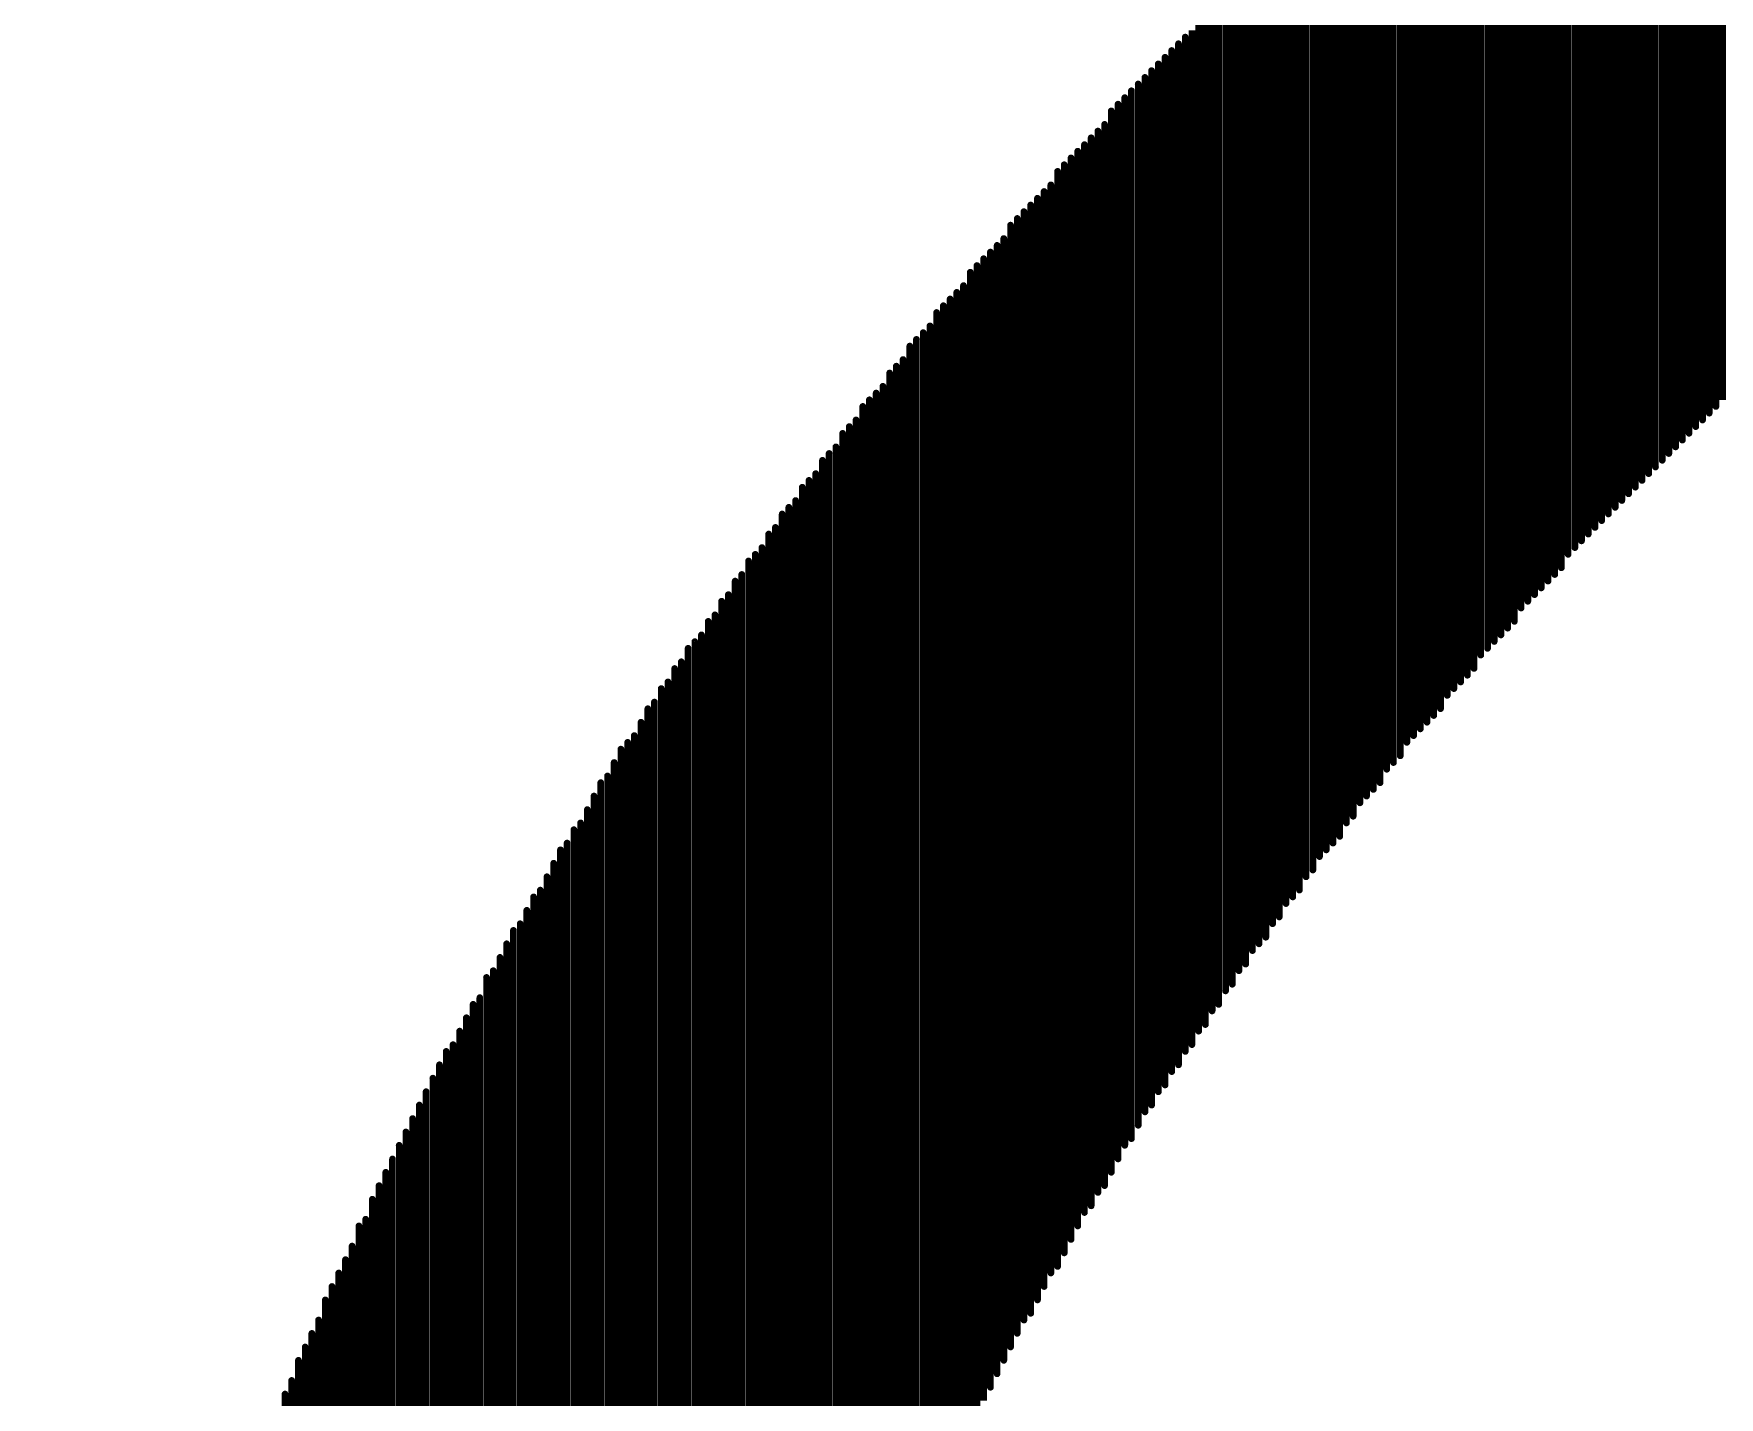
# Model space of a CAD drawing. Header units: inches. Extents: x -21 to 344, y -3 to 240.
# Drawn here: x 1.747 to 2.943, y 34.795 to 35.763 of the extents above; entities that cross this region are included whole.
import ezdxf

# ---------------------------------------------------------------- set-up
doc = ezdxf.new("R2010")
doc.units = ezdxf.units.IN
doc.layers.add('Top Overlay', color=2, linetype='Continuous')

# ---------------------------------------------------------------- blocks, each defined once
blk = doc.blocks.new('CMI_9605IC_0580T_126')
at = {"layer": 'Top Overlay'}
blk.add_lwpolyline([(5, 0, 0.2, 0.2, 1), (-5, 0, 0.2, 0.2, 1)], format="xyseb", close=True, dxfattribs=at)

msp = doc.modelspace()

# ---------------------------------------------------------------- linework, layer by layer
at = {"layer": 'Top Overlay'}
for points in [[(2.9264, 35.4839, 0.00477, 0.00477, 0), (2.9264, 36.0418, 0.00477, 0.00477, 0)], [(2.9312, 35.4886, 0.00477, 0.00477, 0), (2.9312, 36.0418, 0.00477, 0.00477, 0)], [(2.936, 35.4934, 0.00477, 0.00477, 0), (2.936, 36.0418, 0.00477, 0.00477, 0)], [(2.9407, 35.4982, 0.00477, 0.00477, 0), (2.9407, 36.0418, 0.00477, 0.00477, 0)], [(2.9455, 35.5029, 0.00477, 0.00477, 0), (2.9455, 36.0418, 0.00477, 0.00477, 0)], [(2.8692, 35.4266, 0.00477, 0.00477, 0), (2.8692, 36.0275, 0.00477, 0.00477, 0)], [(2.874, 35.4314, 0.00477, 0.00477, 0), (2.874, 36.0275, 0.00477, 0.00477, 0)], [(2.8787, 35.4362, 0.00477, 0.00477, 0), (2.8787, 36.0275, 0.00477, 0.00477, 0)], [(2.8835, 35.4409, 0.00477, 0.00477, 0), (2.8835, 36.0323, 0.00477, 0.00477, 0)], [(2.8883, 35.4457, 0.00477, 0.00477, 0), (2.8883, 36.0323, 0.00477, 0.00477, 0)], [(2.893, 35.4505, 0.00477, 0.00477, 0), (2.893, 36.0323, 0.00477, 0.00477, 0)], [(2.8978, 35.4552, 0.00477, 0.00477, 0), (2.8978, 36.0323, 0.00477, 0.00477, 0)], [(2.9026, 35.46, 0.00477, 0.00477, 0), (2.9026, 36.037, 0.00477, 0.00477, 0)], [(2.9073, 35.4648, 0.00477, 0.00477, 0), (2.9073, 36.037, 0.00477, 0.00477, 0)], [(2.9121, 35.4695, 0.00477, 0.00477, 0), (2.9121, 36.037, 0.00477, 0.00477, 0)], [(2.9169, 35.4743, 0.00477, 0.00477, 0), (2.9169, 36.037, 0.00477, 0.00477, 0)], [(2.9216, 35.4791, 0.00477, 0.00477, 0), (2.9216, 36.037, 0.00477, 0.00477, 0)], [(2.8501, 35.4076, 0.00477, 0.00477, 0), (2.8501, 36.018, 0.00477, 0.00477, 0)], [(2.8549, 35.4123, 0.00477, 0.00477, 0), (2.8549, 36.018, 0.00477, 0.00477, 0)], [(2.8596, 35.4171, 0.00477, 0.00477, 0), (2.8596, 36.0227, 0.00477, 0.00477, 0)], [(2.8644, 35.4219, 0.00477, 0.00477, 0), (2.8644, 36.0227, 0.00477, 0.00477, 0)], [(2.8263, 35.3789, 0.00477, 0.00477, 0), (2.8263, 36.0037, 0.00477, 0.00477, 0)], [(2.831, 35.3837, 0.00477, 0.00477, 0), (2.831, 36.0037, 0.00477, 0.00477, 0)], [(2.8358, 35.3932, 0.00477, 0.00477, 0), (2.8358, 36.0084, 0.00477, 0.00477, 0)], [(2.8406, 35.398, 0.00477, 0.00477, 0), (2.8406, 36.0132, 0.00477, 0.00477, 0)], [(2.8453, 35.4028, 0.00477, 0.00477, 0), (2.8453, 36.0132, 0.00477, 0.00477, 0)], [(2.8167, 35.3694, 0.00477, 0.00477, 0), (2.8167, 35.9941, 0.00477, 0.00477, 0)], [(2.8215, 35.3742, 0.00477, 0.00477, 0), (2.8215, 35.9989, 0.00477, 0.00477, 0)], [(2.7977, 35.3456, 0.00477, 0.00477, 0), (2.7977, 35.9798, 0.00477, 0.00477, 0)], [(2.8024, 35.3551, 0.00477, 0.00477, 0), (2.8024, 35.9846, 0.00477, 0.00477, 0)], [(2.8072, 35.3599, 0.00477, 0.00477, 0), (2.8072, 35.9894, 0.00477, 0.00477, 0)], [(2.812, 35.3646, 0.00477, 0.00477, 0), (2.812, 35.9894, 0.00477, 0.00477, 0)], [(2.7833, 35.3313, 0.00477, 0.00477, 0), (2.7833, 35.9703, 0.00477, 0.00477, 0)], [(2.7881, 35.336, 0.00477, 0.00477, 0), (2.7881, 35.9703, 0.00477, 0.00477, 0)], [(2.7929, 35.3408, 0.00477, 0.00477, 0), (2.7929, 35.975, 0.00477, 0.00477, 0)], [(2.769, 35.3122, 0.00477, 0.00477, 0), (2.769, 35.956, 0.00477, 0.00477, 0)], [(2.7738, 35.3217, 0.00477, 0.00477, 0), (2.7738, 35.9607, 0.00477, 0.00477, 0)], [(2.7786, 35.3265, 0.00477, 0.00477, 0), (2.7786, 35.9655, 0.00477, 0.00477, 0)], [(2.7595, 35.3026, 0.00477, 0.00477, 0), (2.7595, 35.9464, 0.00477, 0.00477, 0)], [(2.7643, 35.3074, 0.00477, 0.00477, 0), (2.7643, 35.9512, 0.00477, 0.00477, 0)], [(2.7404, 35.2788, 0.00477, 0.00477, 0), (2.7404, 35.9321, 0.00477, 0.00477, 0)], [(2.7452, 35.2836, 0.00477, 0.00477, 0), (2.7452, 35.9369, 0.00477, 0.00477, 0)], [(2.75, 35.2931, 0.00477, 0.00477, 0), (2.75, 35.9369, 0.00477, 0.00477, 0)], [(2.7547, 35.2979, 0.00477, 0.00477, 0), (2.7547, 35.9417, 0.00477, 0.00477, 0)], [(2.7309, 35.2693, 0.00477, 0.00477, 0), (2.7309, 35.9226, 0.00477, 0.00477, 0)], [(2.7357, 35.274, 0.00477, 0.00477, 0), (2.7357, 35.9274, 0.00477, 0.00477, 0)], [(2.7166, 35.2502, 0.00477, 0.00477, 0), (2.7166, 35.9083, 0.00477, 0.00477, 0)], [(2.7214, 35.2597, 0.00477, 0.00477, 0), (2.7214, 35.9131, 0.00477, 0.00477, 0)], [(2.7261, 35.2645, 0.00477, 0.00477, 0), (2.7261, 35.9178, 0.00477, 0.00477, 0)], [(2.7023, 35.2311, 0.00477, 0.00477, 0), (2.7023, 35.8987, 0.00477, 0.00477, 0)], [(2.707, 35.2406, 0.00477, 0.00477, 0), (2.707, 35.8987, 0.00477, 0.00477, 0)], [(2.7118, 35.2454, 0.00477, 0.00477, 0), (2.7118, 35.9035, 0.00477, 0.00477, 0)], [(2.688, 35.2168, 0.00477, 0.00477, 0), (2.688, 35.8844, 0.00477, 0.00477, 0)], [(2.6927, 35.2216, 0.00477, 0.00477, 0), (2.6927, 35.8892, 0.00477, 0.00477, 0)], [(2.6975, 35.2263, 0.00477, 0.00477, 0), (2.6975, 35.894, 0.00477, 0.00477, 0)], [(2.6784, 35.2025, 0.00477, 0.00477, 0), (2.6784, 35.8749, 0.00477, 0.00477, 0)], [(2.6832, 35.2073, 0.00477, 0.00477, 0), (2.6832, 35.8797, 0.00477, 0.00477, 0)], [(2.6641, 35.1834, 0.00477, 0.00477, 0), (2.6641, 35.8606, 0.00477, 0.00477, 0)], [(2.6689, 35.1882, 0.00477, 0.00477, 0), (2.6689, 35.8654, 0.00477, 0.00477, 0)], [(2.6737, 35.193, 0.00477, 0.00477, 0), (2.6737, 35.8701, 0.00477, 0.00477, 0)], [(2.6546, 35.1691, 0.00477, 0.00477, 0), (2.6546, 35.8511, 0.00477, 0.00477, 0)], [(2.6594, 35.1786, 0.00477, 0.00477, 0), (2.6594, 35.8558, 0.00477, 0.00477, 0)], [(2.6403, 35.15, 0.00477, 0.00477, 0), (2.6403, 35.8368, 0.00477, 0.00477, 0)], [(2.645, 35.1548, 0.00477, 0.00477, 0), (2.645, 35.8415, 0.00477, 0.00477, 0)], [(2.6498, 35.1643, 0.00477, 0.00477, 0), (2.6498, 35.8463, 0.00477, 0.00477, 0)], [(2.626, 35.131, 0.00477, 0.00477, 0), (2.626, 35.8224, 0.00477, 0.00477, 0)], [(2.6307, 35.1357, 0.00477, 0.00477, 0), (2.6307, 35.8272, 0.00477, 0.00477, 0)], [(2.6355, 35.1453, 0.00477, 0.00477, 0), (2.6355, 35.832, 0.00477, 0.00477, 0)], [(2.6164, 35.1167, 0.00477, 0.00477, 0), (2.6164, 35.8129, 0.00477, 0.00477, 0)], [(2.6212, 35.1214, 0.00477, 0.00477, 0), (2.6212, 35.8177, 0.00477, 0.00477, 0)], [(2.6021, 35.0976, 0.00477, 0.00477, 0), (2.6021, 35.7986, 0.00477, 0.00477, 0)], [(2.6069, 35.1023, 0.00477, 0.00477, 0), (2.6069, 35.8034, 0.00477, 0.00477, 0)], [(2.6117, 35.1119, 0.00477, 0.00477, 0), (2.6117, 35.8081, 0.00477, 0.00477, 0)], [(2.5926, 35.0833, 0.00477, 0.00477, 0), (2.5926, 35.7891, 0.00477, 0.00477, 0)], [(2.5974, 35.088, 0.00477, 0.00477, 0), (2.5974, 35.7938, 0.00477, 0.00477, 0)], [(2.5783, 35.0594, 0.00477, 0.00477, 0), (2.5783, 35.7748, 0.00477, 0.00477, 0)], [(2.5831, 35.069, 0.00477, 0.00477, 0), (2.5831, 35.7795, 0.00477, 0.00477, 0)], [(2.5878, 35.0737, 0.00477, 0.00477, 0), (2.5878, 35.7843, 0.00477, 0.00477, 0)], [(2.5687, 35.0451, 0.00477, 0.00477, 0), (2.5687, 35.7652, 0.00477, 0.00477, 0)], [(2.5735, 35.0547, 0.00477, 0.00477, 0), (2.5735, 35.77, 0.00477, 0.00477, 0)], [(2.5544, 35.026, 0.00477, 0.00477, 0), (2.5544, 35.7509, 0.00477, 0.00477, 0)], [(2.5592, 35.0308, 0.00477, 0.00477, 0), (2.5592, 35.7557, 0.00477, 0.00477, 0)], [(2.564, 35.0403, 0.00477, 0.00477, 0), (2.564, 35.7604, 0.00477, 0.00477, 0)], [(2.5449, 35.0117, 0.00477, 0.00477, 0), (2.5449, 35.7414, 0.00477, 0.00477, 0)], [(2.5497, 35.0165, 0.00477, 0.00477, 0), (2.5497, 35.7461, 0.00477, 0.00477, 0)], [(2.5306, 34.9879, 0.00477, 0.00477, 0), (2.5306, 35.7271, 0.00477, 0.00477, 0)], [(2.5354, 34.9974, 0.00477, 0.00477, 0), (2.5354, 35.7318, 0.00477, 0.00477, 0)], [(2.5401, 35.0022, 0.00477, 0.00477, 0), (2.5401, 35.7366, 0.00477, 0.00477, 0)], [(2.5211, 34.9736, 0.00477, 0.00477, 0), (2.5211, 35.7175, 0.00477, 0.00477, 0)], [(2.5258, 34.9784, 0.00477, 0.00477, 0), (2.5258, 35.7223, 0.00477, 0.00477, 0)], [(2.5115, 34.9545, 0.00477, 0.00477, 0), (2.5115, 35.708, 0.00477, 0.00477, 0)], [(2.5163, 34.964, 0.00477, 0.00477, 0), (2.5163, 35.7128, 0.00477, 0.00477, 0)], [(2.502, 34.9402, 0.00477, 0.00477, 0), (2.502, 35.6937, 0.00477, 0.00477, 0)], [(2.5067, 34.945, 0.00477, 0.00477, 0), (2.5067, 35.6985, 0.00477, 0.00477, 0)], [(2.4877, 34.9164, 0.00477, 0.00477, 0), (2.4877, 35.6794, 0.00477, 0.00477, 0)], [(2.4924, 34.9259, 0.00477, 0.00477, 0), (2.4924, 35.6841, 0.00477, 0.00477, 0)], [(2.4972, 34.9307, 0.00477, 0.00477, 0), (2.4972, 35.6889, 0.00477, 0.00477, 0)], [(2.4781, 34.8973, 0.00477, 0.00477, 0), (2.4781, 35.6698, 0.00477, 0.00477, 0)], [(2.4829, 34.9068, 0.00477, 0.00477, 0), (2.4829, 35.6746, 0.00477, 0.00477, 0)], [(2.4686, 34.883, 0.00477, 0.00477, 0), (2.4686, 35.6555, 0.00477, 0.00477, 0)], [(2.4734, 34.8877, 0.00477, 0.00477, 0), (2.4734, 35.6651, 0.00477, 0.00477, 0)], [(2.4591, 34.8639, 0.00477, 0.00477, 0), (2.4591, 35.646, 0.00477, 0.00477, 0)], [(2.4638, 34.8734, 0.00477, 0.00477, 0), (2.4638, 35.6508, 0.00477, 0.00477, 0)], [(2.4448, 34.8401, 0.00477, 0.00477, 0), (2.4448, 35.6317, 0.00477, 0.00477, 0)], [(2.4495, 34.8496, 0.00477, 0.00477, 0), (2.4495, 35.6365, 0.00477, 0.00477, 0)], [(2.4543, 34.8544, 0.00477, 0.00477, 0), (2.4543, 35.6412, 0.00477, 0.00477, 0)], [(2.44, 34.8305, 0.00477, 0.00477, 0), (2.44, 35.6269, 0.00477, 0.00477, 0)], [(2.4257, 34.8019, 0.00477, 0.00477, 0), (2.4257, 35.6078, 0.00477, 0.00477, 0)], [(2.4304, 34.8114, 0.00477, 0.00477, 0), (2.4304, 35.6126, 0.00477, 0.00477, 0)], [(2.4352, 34.821, 0.00477, 0.00477, 0), (2.4352, 35.6174, 0.00477, 0.00477, 0)], [(2.4161, 34.7828, 0.00477, 0.00477, 0), (2.4161, 35.5983, 0.00477, 0.00477, 0)], [(2.4209, 34.7924, 0.00477, 0.00477, 0), (2.4209, 35.6031, 0.00477, 0.00477, 0)], [(2.4066, 34.7638, 0.00477, 0.00477, 0), (2.4066, 35.584, 0.00477, 0.00477, 0)], [(2.4114, 34.7733, 0.00477, 0.00477, 0), (2.4114, 35.5935, 0.00477, 0.00477, 0)], [(2.3971, 34.7447, 0.00477, 0.00477, 0), (2.3971, 35.5745, 0.00477, 0.00477, 0)], [(2.4018, 34.7542, 0.00477, 0.00477, 0), (2.4018, 35.5792, 0.00477, 0.00477, 0)], [(2.3875, 34.7256, 0.00477, 0.00477, 0), (2.3875, 35.5649, 0.00477, 0.00477, 0)], [(2.3923, 34.7351, 0.00477, 0.00477, 0), (2.3923, 35.5697, 0.00477, 0.00477, 0)], [(2.378, 34.7065, 0.00477, 0.00477, 0), (2.378, 35.5506, 0.00477, 0.00477, 0)], [(2.3828, 34.7161, 0.00477, 0.00477, 0), (2.3828, 35.5554, 0.00477, 0.00477, 0)], [(2.3685, 34.6874, 0.00477, 0.00477, 0), (2.3685, 35.5411, 0.00477, 0.00477, 0)], [(2.3732, 34.697, 0.00477, 0.00477, 0), (2.3732, 35.5458, 0.00477, 0.00477, 0)], [(2.3589, 34.6636, 0.00477, 0.00477, 0), (2.3589, 35.5268, 0.00477, 0.00477, 0)], [(2.3637, 34.6731, 0.00477, 0.00477, 0), (2.3637, 35.5315, 0.00477, 0.00477, 0)], [(2.3494, 34.6398, 0.00477, 0.00477, 0), (2.3494, 35.5125, 0.00477, 0.00477, 0)], [(2.3541, 34.6541, 0.00477, 0.00477, 0), (2.3541, 35.522, 0.00477, 0.00477, 0)], [(2.3398, 34.6207, 0.00477, 0.00477, 0), (2.3398, 35.5029, 0.00477, 0.00477, 0)], [(2.3446, 34.6302, 0.00477, 0.00477, 0), (2.3446, 35.5077, 0.00477, 0.00477, 0)], [(2.3303, 34.5968, 0.00477, 0.00477, 0), (2.3303, 35.4886, 0.00477, 0.00477, 0)], [(2.3351, 34.6111, 0.00477, 0.00477, 0), (2.3351, 35.4982, 0.00477, 0.00477, 0)], [(2.3208, 34.573, 0.00477, 0.00477, 0), (2.3208, 35.4791, 0.00477, 0.00477, 0)], [(2.3255, 34.5873, 0.00477, 0.00477, 0), (2.3255, 35.4839, 0.00477, 0.00477, 0)], [(2.3112, 34.5492, 0.00477, 0.00477, 0), (2.3112, 35.4648, 0.00477, 0.00477, 0)], [(2.316, 34.5635, 0.00477, 0.00477, 0), (2.316, 35.4695, 0.00477, 0.00477, 0)], [(2.3065, 34.5396, 0.00477, 0.00477, 0), (2.3065, 35.46, 0.00477, 0.00477, 0)], [(2.2922, 34.5015, 0.00477, 0.00477, 0), (2.2922, 35.4409, 0.00477, 0.00477, 0)], [(2.2969, 34.5158, 0.00477, 0.00477, 0), (2.2969, 35.4457, 0.00477, 0.00477, 0)], [(2.3017, 34.5253, 0.00477, 0.00477, 0), (2.3017, 35.4505, 0.00477, 0.00477, 0)], [(2.2874, 34.4872, 0.00477, 0.00477, 0), (2.2874, 35.4314, 0.00477, 0.00477, 0)], [(2.2778, 34.4585, 0.00477, 0.00477, 0), (2.2778, 35.4219, 0.00477, 0.00477, 0)], [(2.2826, 34.4776, 0.00477, 0.00477, 0), (2.2826, 35.4266, 0.00477, 0.00477, 0)], [(2.2683, 34.4347, 0.00477, 0.00477, 0), (2.2683, 35.4076, 0.00477, 0.00477, 0)], [(2.2731, 34.449, 0.00477, 0.00477, 0), (2.2731, 35.4123, 0.00477, 0.00477, 0)], [(2.2588, 34.4061, 0.00477, 0.00477, 0), (2.2588, 35.3932, 0.00477, 0.00477, 0)], [(2.2635, 34.4204, 0.00477, 0.00477, 0), (2.2635, 35.398, 0.00477, 0.00477, 0)], [(2.254, 34.3918, 0.00477, 0.00477, 0), (2.254, 35.3885, 0.00477, 0.00477, 0)], [(2.2445, 34.3632, 0.00477, 0.00477, 0), (2.2445, 35.3742, 0.00477, 0.00477, 0)], [(2.2492, 34.3775, 0.00477, 0.00477, 0), (2.2492, 35.3789, 0.00477, 0.00477, 0)], [(2.2349, 34.3298, 0.00477, 0.00477, 0), (2.2349, 35.3599, 0.00477, 0.00477, 0)], [(2.2397, 34.3441, 0.00477, 0.00477, 0), (2.2397, 35.3646, 0.00477, 0.00477, 0)], [(2.2254, 34.2964, 0.00477, 0.00477, 0), (2.2254, 35.3456, 0.00477, 0.00477, 0)], [(2.2302, 34.3155, 0.00477, 0.00477, 0), (2.2302, 35.3503, 0.00477, 0.00477, 0)], [(2.2206, 34.2821, 0.00477, 0.00477, 0), (2.2206, 35.336, 0.00477, 0.00477, 0)], [(2.2111, 34.2487, 0.00477, 0.00477, 0), (2.2111, 35.3265, 0.00477, 0.00477, 0)], [(2.2159, 34.263, 0.00477, 0.00477, 0), (2.2159, 35.3313, 0.00477, 0.00477, 0)], [(2.2015, 34.2106, 0.00477, 0.00477, 0), (2.2015, 35.3122, 0.00477, 0.00477, 0)], [(2.2063, 34.2249, 0.00477, 0.00477, 0), (2.2063, 35.3169, 0.00477, 0.00477, 0)], [(2.192, 34.1676, 0.00477, 0.00477, 0), (2.192, 35.2979, 0.00477, 0.00477, 0)], [(2.1968, 34.1867, 0.00477, 0.00477, 0), (2.1968, 35.3026, 0.00477, 0.00477, 0)], [(2.1872, 34.1486, 0.00477, 0.00477, 0), (2.1872, 35.2883, 0.00477, 0.00477, 0)], [(2.1777, 34.1056, 0.00477, 0.00477, 0), (2.1777, 35.274, 0.00477, 0.00477, 0)], [(2.1825, 34.1247, 0.00477, 0.00477, 0), (2.1825, 35.2836, 0.00477, 0.00477, 0)], [(2.1729, 34.077, 0.00477, 0.00477, 0), (2.1729, 35.2645, 0.00477, 0.00477, 0)], [(2.1634, 34.0246, 0.00477, 0.00477, 0), (2.1634, 35.2549, 0.00477, 0.00477, 0)], [(2.1682, 34.058, 0.00477, 0.00477, 0), (2.1682, 35.2597, 0.00477, 0.00477, 0)], [(2.1586, 34.0055, 0.00477, 0.00477, 0), (2.1586, 35.2454, 0.00477, 0.00477, 0)], [(2.1491, 33.9435, 0.00477, 0.00477, 0), (2.1491, 35.2311, 0.00477, 0.00477, 0)], [(2.1539, 33.9673, 0.00477, 0.00477, 0), (2.1539, 35.2359, 0.00477, 0.00477, 0)], [(2.1443, 33.9006, 0.00477, 0.00477, 0), (2.1443, 35.2216, 0.00477, 0.00477, 0)], [(2.1348, 33.8195, 0.00477, 0.00477, 0), (2.1348, 35.2025, 0.00477, 0.00477, 0)], [(2.1395, 33.872, 0.00477, 0.00477, 0), (2.1395, 35.212, 0.00477, 0.00477, 0)], [(2.13, 33.7718, 0.00477, 0.00477, 0), (2.13, 35.1977, 0.00477, 0.00477, 0)], [(2.1205, 31.9215, 0.00477, 0.00477, 0), (2.1205, 35.1834, 0.00477, 0.00477, 0)], [(2.1252, 33.6955, 0.00477, 0.00477, 0), (2.1252, 35.1882, 0.00477, 0.00477, 0)], [(2.1109, 31.9358, 0.00477, 0.00477, 0), (2.1109, 35.1643, 0.00477, 0.00477, 0)], [(2.1157, 31.931, 0.00477, 0.00477, 0), (2.1157, 35.1739, 0.00477, 0.00477, 0)], [(2.1062, 31.9453, 0.00477, 0.00477, 0), (2.1062, 35.1548, 0.00477, 0.00477, 0)], [(2.0966, 31.9644, 0.00477, 0.00477, 0), (2.0966, 35.1405, 0.00477, 0.00477, 0)], [(2.1014, 31.9549, 0.00477, 0.00477, 0), (2.1014, 35.15, 0.00477, 0.00477, 0)], [(2.0919, 31.9692, 0.00477, 0.00477, 0), (2.0919, 35.131, 0.00477, 0.00477, 0)], [(2.0823, 31.9883, 0.00477, 0.00477, 0), (2.0823, 35.1167, 0.00477, 0.00477, 0)], [(2.0871, 31.9787, 0.00477, 0.00477, 0), (2.0871, 35.1262, 0.00477, 0.00477, 0)], [(2.0775, 31.993, 0.00477, 0.00477, 0), (2.0775, 35.1071, 0.00477, 0.00477, 0)], [(2.068, 32.0121, 0.00477, 0.00477, 0), (2.068, 35.0928, 0.00477, 0.00477, 0)], [(2.0728, 32.0073, 0.00477, 0.00477, 0), (2.0728, 35.0976, 0.00477, 0.00477, 0)], [(2.0585, 32.0312, 0.00477, 0.00477, 0), (2.0585, 35.0737, 0.00477, 0.00477, 0)], [(2.0632, 32.0216, 0.00477, 0.00477, 0), (2.0632, 35.0785, 0.00477, 0.00477, 0)], [(2.0537, 32.0407, 0.00477, 0.00477, 0), (2.0537, 35.0642, 0.00477, 0.00477, 0)], [(2.0442, 32.0598, 0.00477, 0.00477, 0), (2.0442, 35.0451, 0.00477, 0.00477, 0)], [(2.0489, 32.0503, 0.00477, 0.00477, 0), (2.0489, 35.0547, 0.00477, 0.00477, 0)], [(2.0394, 32.0646, 0.00477, 0.00477, 0), (2.0394, 35.0403, 0.00477, 0.00477, 0)], [(2.0299, 32.0836, 0.00477, 0.00477, 0), (2.0299, 35.0213, 0.00477, 0.00477, 0)], [(2.0346, 32.0741, 0.00477, 0.00477, 0), (2.0346, 35.0308, 0.00477, 0.00477, 0)], [(2.0251, 32.0932, 0.00477, 0.00477, 0), (2.0251, 35.0117, 0.00477, 0.00477, 0)], [(2.0203, 32.1027, 0.00477, 0.00477, 0), (2.0203, 35.0022, 0.00477, 0.00477, 0)], [(2.0156, 32.1123, 0.00477, 0.00477, 0), (2.0156, 34.9927, 0.00477, 0.00477, 0)], [(2.006, 32.1313, 0.00477, 0.00477, 0), (2.006, 34.9736, 0.00477, 0.00477, 0)], [(2.0108, 32.1218, 0.00477, 0.00477, 0), (2.0108, 34.9831, 0.00477, 0.00477, 0)], [(2.0012, 32.1409, 0.00477, 0.00477, 0), (2.0012, 34.964, 0.00477, 0.00477, 0)], [(1.9965, 32.1504, 0.00477, 0.00477, 0), (1.9965, 34.9545, 0.00477, 0.00477, 0)], [(1.9917, 32.1599, 0.00477, 0.00477, 0), (1.9917, 34.945, 0.00477, 0.00477, 0)], [(1.9869, 32.1695, 0.00477, 0.00477, 0), (1.9869, 34.9354, 0.00477, 0.00477, 0)], [(1.9774, 32.1886, 0.00477, 0.00477, 0), (1.9774, 34.9164, 0.00477, 0.00477, 0)], [(1.9822, 32.179, 0.00477, 0.00477, 0), (1.9822, 34.9211, 0.00477, 0.00477, 0)], [(1.9726, 32.1981, 0.00477, 0.00477, 0), (1.9726, 34.9021, 0.00477, 0.00477, 0)], [(1.9679, 32.2124, 0.00477, 0.00477, 0), (1.9679, 34.8925, 0.00477, 0.00477, 0)], [(1.9631, 32.2219, 0.00477, 0.00477, 0), (1.9631, 34.883, 0.00477, 0.00477, 0)], [(1.9583, 32.2315, 0.00477, 0.00477, 0), (1.9583, 34.8734, 0.00477, 0.00477, 0)], [(1.9536, 32.241, 0.00477, 0.00477, 0), (1.9536, 34.8639, 0.00477, 0.00477, 0)], [(1.9488, 32.2553, 0.00477, 0.00477, 0), (1.9488, 34.8496, 0.00477, 0.00477, 0)], [(1.9393, 32.2744, 0.00477, 0.00477, 0), (1.9393, 34.8305, 0.00477, 0.00477, 0)], [(1.944, 32.2601, 0.00477, 0.00477, 0), (1.944, 34.8401, 0.00477, 0.00477, 0)], [(1.9345, 32.2839, 0.00477, 0.00477, 0), (1.9345, 34.821, 0.00477, 0.00477, 0)], [(1.9297, 32.2982, 0.00477, 0.00477, 0), (1.9297, 34.8067, 0.00477, 0.00477, 0)], [(1.9249, 32.3078, 0.00477, 0.00477, 0), (1.9249, 34.7971, 0.00477, 0.00477, 0)]]:
    msp.add_lwpolyline(points, format="xyseb", dxfattribs=at)
for points in [[(2.5532, 35.7509, 0.00239, 0.00239, 1), (2.5556, 35.7509, 0.00239, 0.00239, 1)], [(2.558, 35.7557, 0.00239, 0.00239, 1), (2.5604, 35.7557, 0.00239, 0.00239, 1)], [(2.5628, 35.7604, 0.00239, 0.00239, 1), (2.5652, 35.7604, 0.00239, 0.00239, 1)], [(2.5437, 35.7414, 0.00239, 0.00239, 1), (2.5461, 35.7414, 0.00239, 0.00239, 1)], [(2.5485, 35.7461, 0.00239, 0.00239, 1), (2.5509, 35.7461, 0.00239, 0.00239, 1)], [(2.5294, 35.7271, 0.00239, 0.00239, 1), (2.5318, 35.7271, 0.00239, 0.00239, 1)], [(2.5342, 35.7318, 0.00239, 0.00239, 1), (2.5366, 35.7318, 0.00239, 0.00239, 1)], [(2.5389, 35.7366, 0.00239, 0.00239, 1), (2.5413, 35.7366, 0.00239, 0.00239, 1)], [(2.5199, 35.7175, 0.00239, 0.00239, 1), (2.5222, 35.7175, 0.00239, 0.00239, 1)], [(2.5246, 35.7223, 0.00239, 0.00239, 1), (2.527, 35.7223, 0.00239, 0.00239, 1)], [(2.5103, 35.708, 0.00239, 0.00239, 1), (2.5127, 35.708, 0.00239, 0.00239, 1)], [(2.5151, 35.7128, 0.00239, 0.00239, 1), (2.5175, 35.7128, 0.00239, 0.00239, 1)], [(2.5008, 35.6937, 0.00239, 0.00239, 1), (2.5032, 35.6937, 0.00239, 0.00239, 1)], [(2.5056, 35.6985, 0.00239, 0.00239, 1), (2.5079, 35.6985, 0.00239, 0.00239, 1)], [(2.4865, 35.6794, 0.00239, 0.00239, 1), (2.4889, 35.6794, 0.00239, 0.00239, 1)], [(2.4913, 35.6841, 0.00239, 0.00239, 1), (2.4936, 35.6841, 0.00239, 0.00239, 1)], [(2.496, 35.6889, 0.00239, 0.00239, 1), (2.4984, 35.6889, 0.00239, 0.00239, 1)], [(2.4769, 35.6698, 0.00239, 0.00239, 1), (2.4793, 35.6698, 0.00239, 0.00239, 1)], [(2.4817, 35.6746, 0.00239, 0.00239, 1), (2.4841, 35.6746, 0.00239, 0.00239, 1)], [(2.4674, 35.6555, 0.00239, 0.00239, 1), (2.4698, 35.6555, 0.00239, 0.00239, 1)], [(2.4722, 35.6651, 0.00239, 0.00239, 1), (2.4746, 35.6651, 0.00239, 0.00239, 1)], [(2.4579, 35.646, 0.00239, 0.00239, 1), (2.4603, 35.646, 0.00239, 0.00239, 1)], [(2.4626, 35.6508, 0.00239, 0.00239, 1), (2.465, 35.6508, 0.00239, 0.00239, 1)], [(2.4436, 35.6317, 0.00239, 0.00239, 1), (2.4459, 35.6317, 0.00239, 0.00239, 1)], [(2.4483, 35.6365, 0.00239, 0.00239, 1), (2.4507, 35.6365, 0.00239, 0.00239, 1)], [(2.4531, 35.6412, 0.00239, 0.00239, 1), (2.4555, 35.6412, 0.00239, 0.00239, 1)], [(2.4388, 35.6269, 0.00239, 0.00239, 1), (2.4412, 35.6269, 0.00239, 0.00239, 1)], [(2.4245, 35.6078, 0.00239, 0.00239, 1), (2.4269, 35.6078, 0.00239, 0.00239, 1)], [(2.4293, 35.6126, 0.00239, 0.00239, 1), (2.4316, 35.6126, 0.00239, 0.00239, 1)], [(2.434, 35.6174, 0.00239, 0.00239, 1), (2.4364, 35.6174, 0.00239, 0.00239, 1)], [(2.415, 35.5983, 0.00239, 0.00239, 1), (2.4173, 35.5983, 0.00239, 0.00239, 1)], [(2.4197, 35.6031, 0.00239, 0.00239, 1), (2.4221, 35.6031, 0.00239, 0.00239, 1)], [(2.4054, 35.584, 0.00239, 0.00239, 1), (2.4078, 35.584, 0.00239, 0.00239, 1)], [(2.4102, 35.5935, 0.00239, 0.00239, 1), (2.4126, 35.5935, 0.00239, 0.00239, 1)], [(2.3959, 35.5745, 0.00239, 0.00239, 1), (2.3983, 35.5745, 0.00239, 0.00239, 1)], [(2.4006, 35.5792, 0.00239, 0.00239, 1), (2.403, 35.5792, 0.00239, 0.00239, 1)], [(2.3863, 35.5649, 0.00239, 0.00239, 1), (2.3887, 35.5649, 0.00239, 0.00239, 1)], [(2.3911, 35.5697, 0.00239, 0.00239, 1), (2.3935, 35.5697, 0.00239, 0.00239, 1)], [(2.3768, 35.5506, 0.00239, 0.00239, 1), (2.3792, 35.5506, 0.00239, 0.00239, 1)], [(2.3816, 35.5554, 0.00239, 0.00239, 1), (2.384, 35.5554, 0.00239, 0.00239, 1)], [(2.3673, 35.5411, 0.00239, 0.00239, 1), (2.3696, 35.5411, 0.00239, 0.00239, 1)], [(2.372, 35.5458, 0.00239, 0.00239, 1), (2.3744, 35.5458, 0.00239, 0.00239, 1)], [(2.3577, 35.5268, 0.00239, 0.00239, 1), (2.3601, 35.5268, 0.00239, 0.00239, 1)], [(2.3625, 35.5315, 0.00239, 0.00239, 1), (2.3649, 35.5315, 0.00239, 0.00239, 1)], [(2.3482, 35.5125, 0.00239, 0.00239, 1), (2.3506, 35.5125, 0.00239, 0.00239, 1)], [(2.353, 35.522, 0.00239, 0.00239, 1), (2.3553, 35.522, 0.00239, 0.00239, 1)], [(2.3386, 35.5029, 0.00239, 0.00239, 1), (2.341, 35.5029, 0.00239, 0.00239, 1)], [(2.3434, 35.5077, 0.00239, 0.00239, 1), (2.3458, 35.5077, 0.00239, 0.00239, 1)], [(2.3291, 35.4886, 0.00239, 0.00239, 1), (2.3315, 35.4886, 0.00239, 0.00239, 1)], [(2.3339, 35.4982, 0.00239, 0.00239, 1), (2.3363, 35.4982, 0.00239, 0.00239, 1)], [(2.93, 35.4886, 0.00239, 0.00239, 1), (2.9324, 35.4886, 0.00239, 0.00239, 1)], [(2.9348, 35.4934, 0.00239, 0.00239, 1), (2.9371, 35.4934, 0.00239, 0.00239, 1)], [(2.9395, 35.4982, 0.00239, 0.00239, 1), (2.9419, 35.4982, 0.00239, 0.00239, 1)], [(2.3196, 35.4791, 0.00239, 0.00239, 1), (2.322, 35.4791, 0.00239, 0.00239, 1)], [(2.3243, 35.4839, 0.00239, 0.00239, 1), (2.3267, 35.4839, 0.00239, 0.00239, 1)], [(2.9205, 35.4791, 0.00239, 0.00239, 1), (2.9228, 35.4791, 0.00239, 0.00239, 1)], [(2.9252, 35.4839, 0.00239, 0.00239, 1), (2.9276, 35.4839, 0.00239, 0.00239, 1)], [(2.31, 35.4648, 0.00239, 0.00239, 1), (2.3124, 35.4648, 0.00239, 0.00239, 1)], [(2.3148, 35.4695, 0.00239, 0.00239, 1), (2.3172, 35.4695, 0.00239, 0.00239, 1)], [(2.9061, 35.4648, 0.00239, 0.00239, 1), (2.9085, 35.4648, 0.00239, 0.00239, 1)], [(2.9109, 35.4695, 0.00239, 0.00239, 1), (2.9133, 35.4695, 0.00239, 0.00239, 1)], [(2.9157, 35.4743, 0.00239, 0.00239, 1), (2.9181, 35.4743, 0.00239, 0.00239, 1)], [(2.3053, 35.46, 0.00239, 0.00239, 1), (2.3076, 35.46, 0.00239, 0.00239, 1)], [(2.8966, 35.4552, 0.00239, 0.00239, 1), (2.899, 35.4552, 0.00239, 0.00239, 1)], [(2.9014, 35.46, 0.00239, 0.00239, 1), (2.9038, 35.46, 0.00239, 0.00239, 1)], [(2.291, 35.4409, 0.00239, 0.00239, 1), (2.2933, 35.4409, 0.00239, 0.00239, 1)], [(2.2957, 35.4457, 0.00239, 0.00239, 1), (2.2981, 35.4457, 0.00239, 0.00239, 1)], [(2.3005, 35.4505, 0.00239, 0.00239, 1), (2.3029, 35.4505, 0.00239, 0.00239, 1)], [(2.8823, 35.4409, 0.00239, 0.00239, 1), (2.8847, 35.4409, 0.00239, 0.00239, 1)], [(2.8871, 35.4457, 0.00239, 0.00239, 1), (2.8895, 35.4457, 0.00239, 0.00239, 1)], [(2.8918, 35.4505, 0.00239, 0.00239, 1), (2.8942, 35.4505, 0.00239, 0.00239, 1)], [(2.2862, 35.4314, 0.00239, 0.00239, 1), (2.2886, 35.4314, 0.00239, 0.00239, 1)], [(2.8728, 35.4314, 0.00239, 0.00239, 1), (2.8751, 35.4314, 0.00239, 0.00239, 1)], [(2.8775, 35.4362, 0.00239, 0.00239, 1), (2.8799, 35.4362, 0.00239, 0.00239, 1)], [(2.2767, 35.4219, 0.00239, 0.00239, 1), (2.279, 35.4219, 0.00239, 0.00239, 1)], [(2.2814, 35.4266, 0.00239, 0.00239, 1), (2.2838, 35.4266, 0.00239, 0.00239, 1)], [(2.8585, 35.4171, 0.00239, 0.00239, 1), (2.8608, 35.4171, 0.00239, 0.00239, 1)], [(2.8632, 35.4219, 0.00239, 0.00239, 1), (2.8656, 35.4219, 0.00239, 0.00239, 1)], [(2.868, 35.4266, 0.00239, 0.00239, 1), (2.8704, 35.4266, 0.00239, 0.00239, 1)], [(2.2671, 35.4076, 0.00239, 0.00239, 1), (2.2695, 35.4076, 0.00239, 0.00239, 1)], [(2.2719, 35.4123, 0.00239, 0.00239, 1), (2.2743, 35.4123, 0.00239, 0.00239, 1)], [(2.8489, 35.4076, 0.00239, 0.00239, 1), (2.8513, 35.4076, 0.00239, 0.00239, 1)], [(2.8537, 35.4123, 0.00239, 0.00239, 1), (2.8561, 35.4123, 0.00239, 0.00239, 1)], [(2.2576, 35.3932, 0.00239, 0.00239, 1), (2.26, 35.3932, 0.00239, 0.00239, 1)], [(2.2623, 35.398, 0.00239, 0.00239, 1), (2.2647, 35.398, 0.00239, 0.00239, 1)], [(2.8346, 35.3932, 0.00239, 0.00239, 1), (2.837, 35.3932, 0.00239, 0.00239, 1)], [(2.8394, 35.398, 0.00239, 0.00239, 1), (2.8418, 35.398, 0.00239, 0.00239, 1)], [(2.8441, 35.4028, 0.00239, 0.00239, 1), (2.8465, 35.4028, 0.00239, 0.00239, 1)], [(2.2528, 35.3885, 0.00239, 0.00239, 1), (2.2552, 35.3885, 0.00239, 0.00239, 1)], [(2.8298, 35.3837, 0.00239, 0.00239, 1), (2.8322, 35.3837, 0.00239, 0.00239, 1)], [(2.2433, 35.3742, 0.00239, 0.00239, 1), (2.2457, 35.3742, 0.00239, 0.00239, 1)], [(2.248, 35.3789, 0.00239, 0.00239, 1), (2.2504, 35.3789, 0.00239, 0.00239, 1)], [(2.8155, 35.3694, 0.00239, 0.00239, 1), (2.8179, 35.3694, 0.00239, 0.00239, 1)], [(2.8203, 35.3742, 0.00239, 0.00239, 1), (2.8227, 35.3742, 0.00239, 0.00239, 1)], [(2.8251, 35.3789, 0.00239, 0.00239, 1), (2.8275, 35.3789, 0.00239, 0.00239, 1)], [(2.2337, 35.3599, 0.00239, 0.00239, 1), (2.2361, 35.3599, 0.00239, 0.00239, 1)], [(2.2385, 35.3646, 0.00239, 0.00239, 1), (2.2409, 35.3646, 0.00239, 0.00239, 1)], [(2.806, 35.3599, 0.00239, 0.00239, 1), (2.8084, 35.3599, 0.00239, 0.00239, 1)], [(2.8108, 35.3646, 0.00239, 0.00239, 1), (2.8132, 35.3646, 0.00239, 0.00239, 1)], [(2.2242, 35.3456, 0.00239, 0.00239, 1), (2.2266, 35.3456, 0.00239, 0.00239, 1)], [(2.229, 35.3503, 0.00239, 0.00239, 1), (2.2313, 35.3503, 0.00239, 0.00239, 1)], [(2.7965, 35.3456, 0.00239, 0.00239, 1), (2.7988, 35.3456, 0.00239, 0.00239, 1)], [(2.8012, 35.3551, 0.00239, 0.00239, 1), (2.8036, 35.3551, 0.00239, 0.00239, 1)], [(2.2194, 35.336, 0.00239, 0.00239, 1), (2.2218, 35.336, 0.00239, 0.00239, 1)], [(2.7869, 35.336, 0.00239, 0.00239, 1), (2.7893, 35.336, 0.00239, 0.00239, 1)], [(2.7917, 35.3408, 0.00239, 0.00239, 1), (2.7941, 35.3408, 0.00239, 0.00239, 1)], [(2.2099, 35.3265, 0.00239, 0.00239, 1), (2.2123, 35.3265, 0.00239, 0.00239, 1)], [(2.2147, 35.3313, 0.00239, 0.00239, 1), (2.217, 35.3313, 0.00239, 0.00239, 1)], [(2.7726, 35.3217, 0.00239, 0.00239, 1), (2.775, 35.3217, 0.00239, 0.00239, 1)], [(2.7774, 35.3265, 0.00239, 0.00239, 1), (2.7798, 35.3265, 0.00239, 0.00239, 1)], [(2.7822, 35.3313, 0.00239, 0.00239, 1), (2.7845, 35.3313, 0.00239, 0.00239, 1)], [(2.2004, 35.3122, 0.00239, 0.00239, 1), (2.2027, 35.3122, 0.00239, 0.00239, 1)], [(2.2051, 35.3169, 0.00239, 0.00239, 1), (2.2075, 35.3169, 0.00239, 0.00239, 1)], [(2.7678, 35.3122, 0.00239, 0.00239, 1), (2.7702, 35.3122, 0.00239, 0.00239, 1)], [(2.1908, 35.2979, 0.00239, 0.00239, 1), (2.1932, 35.2979, 0.00239, 0.00239, 1)], [(2.1956, 35.3026, 0.00239, 0.00239, 1), (2.198, 35.3026, 0.00239, 0.00239, 1)], [(2.7535, 35.2979, 0.00239, 0.00239, 1), (2.7559, 35.2979, 0.00239, 0.00239, 1)], [(2.7583, 35.3026, 0.00239, 0.00239, 1), (2.7607, 35.3026, 0.00239, 0.00239, 1)], [(2.7631, 35.3074, 0.00239, 0.00239, 1), (2.7655, 35.3074, 0.00239, 0.00239, 1)], [(2.186, 35.2883, 0.00239, 0.00239, 1), (2.1884, 35.2883, 0.00239, 0.00239, 1)], [(2.7488, 35.2931, 0.00239, 0.00239, 1), (2.7512, 35.2931, 0.00239, 0.00239, 1)], [(2.1765, 35.274, 0.00239, 0.00239, 1), (2.1789, 35.274, 0.00239, 0.00239, 1)], [(2.1813, 35.2836, 0.00239, 0.00239, 1), (2.1837, 35.2836, 0.00239, 0.00239, 1)], [(2.7345, 35.274, 0.00239, 0.00239, 1), (2.7368, 35.274, 0.00239, 0.00239, 1)], [(2.7392, 35.2788, 0.00239, 0.00239, 1), (2.7416, 35.2788, 0.00239, 0.00239, 1)], [(2.744, 35.2836, 0.00239, 0.00239, 1), (2.7464, 35.2836, 0.00239, 0.00239, 1)], [(2.1717, 35.2645, 0.00239, 0.00239, 1), (2.1741, 35.2645, 0.00239, 0.00239, 1)], [(2.7249, 35.2645, 0.00239, 0.00239, 1), (2.7273, 35.2645, 0.00239, 0.00239, 1)], [(2.7297, 35.2693, 0.00239, 0.00239, 1), (2.7321, 35.2693, 0.00239, 0.00239, 1)], [(2.1622, 35.2549, 0.00239, 0.00239, 1), (2.1646, 35.2549, 0.00239, 0.00239, 1)], [(2.167, 35.2597, 0.00239, 0.00239, 1), (2.1694, 35.2597, 0.00239, 0.00239, 1)], [(2.7154, 35.2502, 0.00239, 0.00239, 1), (2.7178, 35.2502, 0.00239, 0.00239, 1)], [(2.7202, 35.2597, 0.00239, 0.00239, 1), (2.7225, 35.2597, 0.00239, 0.00239, 1)], [(2.1574, 35.2454, 0.00239, 0.00239, 1), (2.1598, 35.2454, 0.00239, 0.00239, 1)], [(2.7059, 35.2406, 0.00239, 0.00239, 1), (2.7082, 35.2406, 0.00239, 0.00239, 1)], [(2.7106, 35.2454, 0.00239, 0.00239, 1), (2.713, 35.2454, 0.00239, 0.00239, 1)], [(2.1479, 35.2311, 0.00239, 0.00239, 1), (2.1503, 35.2311, 0.00239, 0.00239, 1)], [(2.1527, 35.2359, 0.00239, 0.00239, 1), (2.155, 35.2359, 0.00239, 0.00239, 1)], [(2.6963, 35.2263, 0.00239, 0.00239, 1), (2.6987, 35.2263, 0.00239, 0.00239, 1)], [(2.7011, 35.2311, 0.00239, 0.00239, 1), (2.7035, 35.2311, 0.00239, 0.00239, 1)], [(2.1431, 35.2216, 0.00239, 0.00239, 1), (2.1455, 35.2216, 0.00239, 0.00239, 1)], [(2.6868, 35.2168, 0.00239, 0.00239, 1), (2.6892, 35.2168, 0.00239, 0.00239, 1)], [(2.6915, 35.2216, 0.00239, 0.00239, 1), (2.6939, 35.2216, 0.00239, 0.00239, 1)], [(2.1336, 35.2025, 0.00239, 0.00239, 1), (2.136, 35.2025, 0.00239, 0.00239, 1)], [(2.1384, 35.212, 0.00239, 0.00239, 1), (2.1407, 35.212, 0.00239, 0.00239, 1)], [(2.6772, 35.2025, 0.00239, 0.00239, 1), (2.6796, 35.2025, 0.00239, 0.00239, 1)], [(2.682, 35.2073, 0.00239, 0.00239, 1), (2.6844, 35.2073, 0.00239, 0.00239, 1)], [(2.1288, 35.1977, 0.00239, 0.00239, 1), (2.1312, 35.1977, 0.00239, 0.00239, 1)], [(2.6725, 35.193, 0.00239, 0.00239, 1), (2.6749, 35.193, 0.00239, 0.00239, 1)], [(2.1193, 35.1834, 0.00239, 0.00239, 1), (2.1217, 35.1834, 0.00239, 0.00239, 1)], [(2.124, 35.1882, 0.00239, 0.00239, 1), (2.1264, 35.1882, 0.00239, 0.00239, 1)], [(2.6582, 35.1786, 0.00239, 0.00239, 1), (2.6605, 35.1786, 0.00239, 0.00239, 1)], [(2.6629, 35.1834, 0.00239, 0.00239, 1), (2.6653, 35.1834, 0.00239, 0.00239, 1)], [(2.6677, 35.1882, 0.00239, 0.00239, 1), (2.6701, 35.1882, 0.00239, 0.00239, 1)], [(2.1097, 35.1643, 0.00239, 0.00239, 1), (2.1121, 35.1643, 0.00239, 0.00239, 1)], [(2.1145, 35.1739, 0.00239, 0.00239, 1), (2.1169, 35.1739, 0.00239, 0.00239, 1)], [(2.6486, 35.1643, 0.00239, 0.00239, 1), (2.651, 35.1643, 0.00239, 0.00239, 1)], [(2.6534, 35.1691, 0.00239, 0.00239, 1), (2.6558, 35.1691, 0.00239, 0.00239, 1)], [(2.105, 35.1548, 0.00239, 0.00239, 1), (2.1074, 35.1548, 0.00239, 0.00239, 1)], [(2.6439, 35.1548, 0.00239, 0.00239, 1), (2.6462, 35.1548, 0.00239, 0.00239, 1)], [(2.0954, 35.1405, 0.00239, 0.00239, 1), (2.0978, 35.1405, 0.00239, 0.00239, 1)], [(2.1002, 35.15, 0.00239, 0.00239, 1), (2.1026, 35.15, 0.00239, 0.00239, 1)], [(2.6343, 35.1453, 0.00239, 0.00239, 1), (2.6367, 35.1453, 0.00239, 0.00239, 1)], [(2.6391, 35.15, 0.00239, 0.00239, 1), (2.6415, 35.15, 0.00239, 0.00239, 1)], [(2.0907, 35.131, 0.00239, 0.00239, 1), (2.093, 35.131, 0.00239, 0.00239, 1)], [(2.6248, 35.131, 0.00239, 0.00239, 1), (2.6272, 35.131, 0.00239, 0.00239, 1)], [(2.6296, 35.1357, 0.00239, 0.00239, 1), (2.6319, 35.1357, 0.00239, 0.00239, 1)], [(2.0811, 35.1167, 0.00239, 0.00239, 1), (2.0835, 35.1167, 0.00239, 0.00239, 1)], [(2.0859, 35.1262, 0.00239, 0.00239, 1), (2.0883, 35.1262, 0.00239, 0.00239, 1)], [(2.6152, 35.1167, 0.00239, 0.00239, 1), (2.6176, 35.1167, 0.00239, 0.00239, 1)], [(2.62, 35.1214, 0.00239, 0.00239, 1), (2.6224, 35.1214, 0.00239, 0.00239, 1)], [(2.0764, 35.1071, 0.00239, 0.00239, 1), (2.0787, 35.1071, 0.00239, 0.00239, 1)], [(2.6105, 35.1119, 0.00239, 0.00239, 1), (2.6129, 35.1119, 0.00239, 0.00239, 1)], [(2.0668, 35.0928, 0.00239, 0.00239, 1), (2.0692, 35.0928, 0.00239, 0.00239, 1)], [(2.0716, 35.0976, 0.00239, 0.00239, 1), (2.074, 35.0976, 0.00239, 0.00239, 1)], [(2.6009, 35.0976, 0.00239, 0.00239, 1), (2.6033, 35.0976, 0.00239, 0.00239, 1)], [(2.6057, 35.1023, 0.00239, 0.00239, 1), (2.6081, 35.1023, 0.00239, 0.00239, 1)], [(2.5914, 35.0833, 0.00239, 0.00239, 1), (2.5938, 35.0833, 0.00239, 0.00239, 1)], [(2.5962, 35.088, 0.00239, 0.00239, 1), (2.5986, 35.088, 0.00239, 0.00239, 1)], [(2.0573, 35.0737, 0.00239, 0.00239, 1), (2.0597, 35.0737, 0.00239, 0.00239, 1)], [(2.0621, 35.0785, 0.00239, 0.00239, 1), (2.0644, 35.0785, 0.00239, 0.00239, 1)], [(2.5819, 35.069, 0.00239, 0.00239, 1), (2.5842, 35.069, 0.00239, 0.00239, 1)], [(2.5866, 35.0737, 0.00239, 0.00239, 1), (2.589, 35.0737, 0.00239, 0.00239, 1)], [(2.0525, 35.0642, 0.00239, 0.00239, 1), (2.0549, 35.0642, 0.00239, 0.00239, 1)], [(2.5771, 35.0594, 0.00239, 0.00239, 1), (2.5795, 35.0594, 0.00239, 0.00239, 1)], [(2.043, 35.0451, 0.00239, 0.00239, 1), (2.0454, 35.0451, 0.00239, 0.00239, 1)], [(2.0477, 35.0547, 0.00239, 0.00239, 1), (2.0501, 35.0547, 0.00239, 0.00239, 1)], [(2.5676, 35.0451, 0.00239, 0.00239, 1), (2.5699, 35.0451, 0.00239, 0.00239, 1)], [(2.5723, 35.0547, 0.00239, 0.00239, 1), (2.5747, 35.0547, 0.00239, 0.00239, 1)], [(2.0382, 35.0403, 0.00239, 0.00239, 1), (2.0406, 35.0403, 0.00239, 0.00239, 1)], [(2.5628, 35.0403, 0.00239, 0.00239, 1), (2.5652, 35.0403, 0.00239, 0.00239, 1)], [(2.0287, 35.0213, 0.00239, 0.00239, 1), (2.0311, 35.0213, 0.00239, 0.00239, 1)], [(2.0334, 35.0308, 0.00239, 0.00239, 1), (2.0358, 35.0308, 0.00239, 0.00239, 1)], [(2.5532, 35.026, 0.00239, 0.00239, 1), (2.5556, 35.026, 0.00239, 0.00239, 1)], [(2.558, 35.0308, 0.00239, 0.00239, 1), (2.5604, 35.0308, 0.00239, 0.00239, 1)], [(2.0239, 35.0117, 0.00239, 0.00239, 1), (2.0263, 35.0117, 0.00239, 0.00239, 1)], [(2.5437, 35.0117, 0.00239, 0.00239, 1), (2.5461, 35.0117, 0.00239, 0.00239, 1)], [(2.5485, 35.0165, 0.00239, 0.00239, 1), (2.5509, 35.0165, 0.00239, 0.00239, 1)], [(2.0191, 35.0022, 0.00239, 0.00239, 1), (2.0215, 35.0022, 0.00239, 0.00239, 1)], [(2.5342, 34.9974, 0.00239, 0.00239, 1), (2.5366, 34.9974, 0.00239, 0.00239, 1)], [(2.5389, 35.0022, 0.00239, 0.00239, 1), (2.5413, 35.0022, 0.00239, 0.00239, 1)], [(2.0144, 34.9927, 0.00239, 0.00239, 1), (2.0167, 34.9927, 0.00239, 0.00239, 1)], [(2.5294, 34.9879, 0.00239, 0.00239, 1), (2.5318, 34.9879, 0.00239, 0.00239, 1)], [(2.0048, 34.9736, 0.00239, 0.00239, 1), (2.0072, 34.9736, 0.00239, 0.00239, 1)], [(2.0096, 34.9831, 0.00239, 0.00239, 1), (2.012, 34.9831, 0.00239, 0.00239, 1)], [(2.5199, 34.9736, 0.00239, 0.00239, 1), (2.5222, 34.9736, 0.00239, 0.00239, 1)], [(2.5246, 34.9784, 0.00239, 0.00239, 1), (2.527, 34.9784, 0.00239, 0.00239, 1)], [(2.0001, 34.964, 0.00239, 0.00239, 1), (2.0024, 34.964, 0.00239, 0.00239, 1)], [(2.5151, 34.964, 0.00239, 0.00239, 1), (2.5175, 34.964, 0.00239, 0.00239, 1)], [(1.9953, 34.9545, 0.00239, 0.00239, 1), (1.9977, 34.9545, 0.00239, 0.00239, 1)], [(2.5103, 34.9545, 0.00239, 0.00239, 1), (2.5127, 34.9545, 0.00239, 0.00239, 1)], [(1.9905, 34.945, 0.00239, 0.00239, 1), (1.9929, 34.945, 0.00239, 0.00239, 1)], [(2.5008, 34.9402, 0.00239, 0.00239, 1), (2.5032, 34.9402, 0.00239, 0.00239, 1)], [(2.5056, 34.945, 0.00239, 0.00239, 1), (2.5079, 34.945, 0.00239, 0.00239, 1)], [(1.9858, 34.9354, 0.00239, 0.00239, 1), (1.9881, 34.9354, 0.00239, 0.00239, 1)], [(2.4913, 34.9259, 0.00239, 0.00239, 1), (2.4936, 34.9259, 0.00239, 0.00239, 1)], [(2.496, 34.9307, 0.00239, 0.00239, 1), (2.4984, 34.9307, 0.00239, 0.00239, 1)], [(1.9762, 34.9164, 0.00239, 0.00239, 1), (1.9786, 34.9164, 0.00239, 0.00239, 1)], [(1.981, 34.9211, 0.00239, 0.00239, 1), (1.9834, 34.9211, 0.00239, 0.00239, 1)], [(2.4865, 34.9164, 0.00239, 0.00239, 1), (2.4889, 34.9164, 0.00239, 0.00239, 1)], [(1.9714, 34.9021, 0.00239, 0.00239, 1), (1.9738, 34.9021, 0.00239, 0.00239, 1)], [(2.4817, 34.9068, 0.00239, 0.00239, 1), (2.4841, 34.9068, 0.00239, 0.00239, 1)], [(1.9667, 34.8925, 0.00239, 0.00239, 1), (1.9691, 34.8925, 0.00239, 0.00239, 1)], [(2.4769, 34.8973, 0.00239, 0.00239, 1), (2.4793, 34.8973, 0.00239, 0.00239, 1)], [(1.9619, 34.883, 0.00239, 0.00239, 1), (1.9643, 34.883, 0.00239, 0.00239, 1)], [(2.4674, 34.883, 0.00239, 0.00239, 1), (2.4698, 34.883, 0.00239, 0.00239, 1)], [(2.4722, 34.8877, 0.00239, 0.00239, 1), (2.4746, 34.8877, 0.00239, 0.00239, 1)], [(1.9571, 34.8734, 0.00239, 0.00239, 1), (1.9595, 34.8734, 0.00239, 0.00239, 1)], [(2.4626, 34.8734, 0.00239, 0.00239, 1), (2.465, 34.8734, 0.00239, 0.00239, 1)], [(1.9524, 34.8639, 0.00239, 0.00239, 1), (1.9548, 34.8639, 0.00239, 0.00239, 1)], [(2.4531, 34.8544, 0.00239, 0.00239, 1), (2.4555, 34.8544, 0.00239, 0.00239, 1)], [(2.4579, 34.8639, 0.00239, 0.00239, 1), (2.4603, 34.8639, 0.00239, 0.00239, 1)], [(1.9476, 34.8496, 0.00239, 0.00239, 1), (1.95, 34.8496, 0.00239, 0.00239, 1)], [(2.4483, 34.8496, 0.00239, 0.00239, 1), (2.4507, 34.8496, 0.00239, 0.00239, 1)], [(1.9381, 34.8305, 0.00239, 0.00239, 1), (1.9404, 34.8305, 0.00239, 0.00239, 1)], [(1.9428, 34.8401, 0.00239, 0.00239, 1), (1.9452, 34.8401, 0.00239, 0.00239, 1)], [(2.4388, 34.8305, 0.00239, 0.00239, 1), (2.4412, 34.8305, 0.00239, 0.00239, 1)], [(2.4436, 34.8401, 0.00239, 0.00239, 1), (2.4459, 34.8401, 0.00239, 0.00239, 1)], [(1.9333, 34.821, 0.00239, 0.00239, 1), (1.9357, 34.821, 0.00239, 0.00239, 1)], [(2.434, 34.821, 0.00239, 0.00239, 1), (2.4364, 34.821, 0.00239, 0.00239, 1)], [(1.9285, 34.8067, 0.00239, 0.00239, 1), (1.9309, 34.8067, 0.00239, 0.00239, 1)], [(2.4293, 34.8114, 0.00239, 0.00239, 1), (2.4316, 34.8114, 0.00239, 0.00239, 1)], [(1.9238, 34.7971, 0.00239, 0.00239, 1), (1.9261, 34.7971, 0.00239, 0.00239, 1)], [(2.4245, 34.8019, 0.00239, 0.00239, 1), (2.4269, 34.8019, 0.00239, 0.00239, 1)]]:
    msp.add_lwpolyline(points, format="xyseb", close=True, dxfattribs=at)

# ---------------------------------------------------------------- block references
msp.add_blockref('CMI_9605IC_0580T_126', (5.65, 40.75))

doc.saveas('drawing.dxf')
